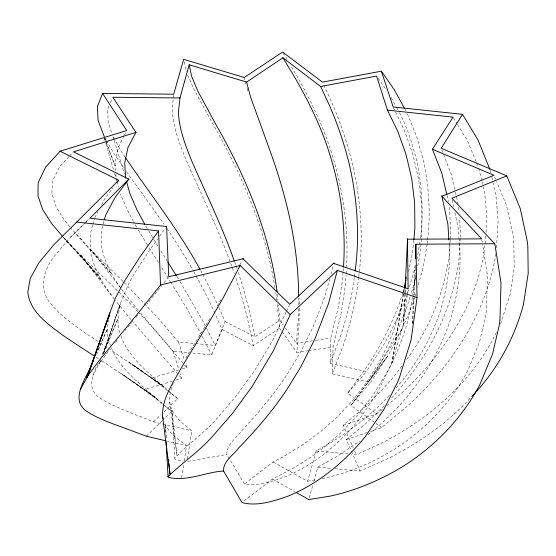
<?xml version="1.0" encoding="UTF-8"?>
<svg xmlns="http://www.w3.org/2000/svg" width="556" height="556" viewBox="0 0 556 556"><rect width="100%" height="100%" fill="white"/><g stroke="black" fill="none" stroke-linecap="round" stroke-linejoin="round"><path stroke-width="0.42" stroke-dasharray="2.78 2.08" d="M298.579 308.712L298.419 317.267L296.369 343.26L312.361 340.835M298.6 305.265L298.635 298.37M299.225 308.26L299.017 325.232L296.862 352.483L307.802 350.801M299.253 304.062L299.281 298.183M414.324 295L415.54 265.678M415.666 293.77C409.737 314.536 399.708 333.829 389.575 352.796L370.602 382.41L332.342 373.861L333.058 346.916L341.127 313.487L345.005 287.806L346.103 274.852M408.507 289.968C402.808 308.677 393.731 326.122 384.571 343.316L366.536 371.547L330.132 363.457L330.876 338.027L338.555 306.161L342.253 281.683L343.059 272.176M346.603 267.971C349.085 220.03 340.48 171.734 322.299 127.345L321.319 124.968C312.91 105.23 303.034 86.152 292.025 67.749L291.212 66.373M412.392 323.585L413.518 297.696M413.553 296.834L414.908 265.775M404.831 294.305L403.364 324.44L391.938 362.623L377.204 393.085L359.781 418.737C340.07 443.056 315.544 463.857 286.569 476.207C273.246 481.169 258.846 486.333 244.397 483.949L229.934 459.645M404.872 293.443L405.081 289.134M450.214 239.9L449.248 255.412C444.035 293.38 428.843 329.854 405.915 360.524M450.256 239.052L450.763 228.857L449.137 206.095M229.496 458.908L226.869 454.495C226.375 444.8 235.925 438.475 241.04 431.505C257.581 413.907 273.163 395.392 286.562 375.279L300.129 352.956L313.174 326.81L324.794 296.765L329.645 279.188M460.208 238.288L458.79 261.153C451.792 313.334 425.66 361.518 390.013 399.715M460.257 237.419L460.486 233.082L459.43 217.598M412.608 323.55L414.276 295.868M405.519 293.346L403.364 324.44L407.221 295.556M405.581 292.484L405.817 289.03M420.419 238.26C423.609 212.781 422.199 187.011 416.972 161.9L416.381 159.315C411.815 142.746 406.874 126.01 398.485 110.908M485.84 235.918C481.83 297.029 446.134 351.774 402.28 392.605L386.837 405.692M486.083 232.498L486.896 217.653L484.714 193.363L483.171 186.656M427.272 243.396L427.453 240.838M427.515 239.99C430.796 214.004 429.01 187.74 423.839 162.137L416.764 136.859L407.096 113.097M496.418 247.83L498.141 221.031L495.91 195.385L493.116 183.028M343.128 271.307L343.42 267.853M346.173 273.99L346.541 269.674M413.838 240.373L412.392 253.147L408.604 271.564M415.367 277.701L412.469 296.556M173.604 95.027L172.165 109.546C173.138 126.865 179.261 143.177 185.773 159.051L186.601 161.018C202.968 198.311 221.177 234.882 234.278 273.524M407.333 294.708L408.014 289.613M354.255 277.639C352.059 297.46 346.659 316.732 340.731 335.72L330.132 363.457M354.374 276.798L355.062 271.724M358.627 277.319C356.278 300.323 350.558 322.8 343.49 344.769L332.342 373.861M358.745 276.464C363.638 240.004 361.052 202.718 353.157 166.863L352.58 164.367C347.285 142.697 340.133 121.528 331.202 101.088L323.154 83.622M108.691 319.547C107.065 327.908 106.696 337.054 110.262 344.991M187.483 458.908L191.744 430.782C184.196 424.93 176.259 418.731 171.943 409.974C167.926 401.397 169.837 391.869 173.013 383.39M181.638 477.708L183.716 464.239M184.238 460.868L186.566 445.71C178.386 439.462 168.642 433.242 164.68 423.29M403.343 294.138L391.938 362.623L403.705 292.352M403.844 291.504L404.261 288.939M412.33 297.397C409.452 322.675 399.84 346.569 388.859 369.302L372.666 395.851L356.646 416.284L340.168 433.416L323.96 447.448L308.643 458.658L294.708 467.394L272.384 479.036L243.347 501.533M403.482 293.283L404.198 289.002M416.951 259.305L420.148 240.824M427.21 244.251L423.213 267.193L417.598 287.278M495.876 253.758C486.597 312.882 451.965 365.257 408.472 405.178L381.673 427.515L370.414 431.366M415.638 275.693L413.747 284.783L411.037 293.686M417.695 265.782C422.199 246.016 422.192 225.583 421.733 205.421L418.668 179.491L412.802 154.269L404.254 130.021L393.182 106.981M415.666 265.553L408.75 289.148M92.511 225.159L90.148 235.042L90.294 250.631C93.512 269.201 103.631 285.43 115.071 300.031M92.706 224.332L94.457 218.445M401.759 304.292L392.897 333.023L382.507 356.174L367.405 381.305L352.428 400.744L336.999 417.139L321.785 430.664L302.207 445.134L284.151 456.142L273.128 462.043L244.397 483.949M103.861 221.427L101.539 230.545L101.428 245.342C105.501 270.786 122.466 291.149 138.402 310.408M98.398 363.276C92.101 374.32 86.493 389.728 100.087 398.061C111.464 405.609 124.391 410.154 136.971 415.242L153.539 421.837L191.744 430.782M330.98 274.212L333.419 265.087M309.261 497.898L312.972 484.589M313.897 481.26L317.837 467.123L337.429 456.135L359.412 441.29M120.52 303.451L103.27 353.852C113.737 326.24 119.936 296.598 135.775 271.307L149.467 250.395L157.689 238.913M273.128 462.043L307.6 481.232L316.197 450.972L332.509 441.582C353.567 428.44 373.271 412.92 390.124 394.649M402.871 292.678C394.406 320.082 380.923 345.749 365.083 369.58L347.688 393.127L376.892 413.963L382.862 409.001M403.114 291.872L403.837 289.474M406.499 280.662L407.228 278.257M410.05 296.932C401.189 326.858 386.496 354.825 369.212 380.707L350.864 405.366L375.37 422.984M500.525 324.023L510.512 293.075L514.224 266.769L513.779 241.095L513.278 236.474L506.572 205.664L496.675 181.645M100.386 360.976L93.172 375.189M102.672 354.492L120.075 305.001C118.213 314.814 116.336 325.58 120.61 335.053M100.518 361.025L99.531 363.415L109.546 349.703M103.791 353.053L117.893 318.796L101.178 356.917M195.566 343.58L215.221 345.415L225.104 321.576L218.786 307.336M192.779 353.088L211.648 354.839L222.101 329.604L215.151 313.973M96.57 354.36L107.357 328.881L97.891 350.183M108.983 105.967L107.732 109.379L108.128 122.389L111.819 133.148M110.387 102.79L112.138 98.829M286.118 311.951L272.787 340.182L254.328 371.054L235.939 396.338L218.772 416.333C205.942 432.109 188.289 443.181 174.827 458.123L174.89 458.867L175.988 459.763L183.258 461.042M286.479 311.186L289.349 305.015M496.376 332.425C473.087 380.971 430.274 417.751 383.147 442.354L356.299 454.69L351.183 454.217M94.847 217.688L97.96 211.662M101.456 204.879L104.799 198.784L113 187.81M123.953 135.845L118.324 147.041L115.141 163.172L115.523 170.727M124.349 135.087L125.934 132.057M239.831 264.837L242.201 260.291M185.85 358.245L188.991 352.817M217.229 306.099L221.073 299.441M209.946 318.532L189.436 352.094M369.212 380.707L401.939 329.062M159.669 236.161L165.605 227.911M401.807 366.084C390.931 381.52 377.461 394.878 363.839 407.868L343.24 425.264L353.206 447.719M367.182 383.647L387.539 356.292L350.864 405.366L370.602 382.41M148.779 301.839L161.733 285.569M163.895 282.858L168.218 277.437M115.412 342.357L118.115 339.035M146.805 304.285L147.701 303.194M127.797 327.227L129.993 324.579M130.542 323.919L131.64 322.591M136.032 317.295L138.771 313.987M125.093 330.486L126.149 329.215M347.688 393.127L366.536 371.547M396.226 387.747C415.638 366.043 430.122 340.341 439.775 312.924L440.672 310.151C446.961 287.612 451.472 264.086 448.921 240.616M470.028 398.402C447.114 423.422 418.592 442.833 388.581 458.359L360.142 471.043L335.101 468.722M68.861 156.757L59.805 166.557L52.834 180.422L52.333 182.458L51.923 193.731L56.121 206.929L64.531 220.412L70.007 227.154M69.444 156.146L72.947 152.448M85.249 222.511L69.083 238.719L54.335 256.205C43.799 269.424 38.329 289.078 50.346 303.298C63.933 319.735 82.462 330.896 99.871 342.767M85.86 221.9L88.918 218.855M70.577 237.141L84.526 223.54M85.131 222.949L89.377 218.814M146.318 436.203L161.865 421.128M162.491 420.524L171.818 411.475L164.52 405.338M153.539 421.837L160.941 414.713M164.027 411.746L177.593 398.68L168.44 390.75M384.404 405.783L365.556 423.735L346.284 439.608L351.135 450.61M368.072 434.722C404.657 405.644 434.097 367.05 449.359 322.64L450.325 319.707C458.186 293.353 462.189 265.692 458.978 238.225M222.101 329.604L253.327 345.665L279.564 328.186L277.145 303.409M225.104 321.576L254.891 336.783L279.883 320.277L278.368 304.716M346.284 439.608L367.196 432.464M343.24 425.264L376.892 413.963M172.596 381.138L144.539 389.52L101.088 360.337M175.898 380.151L181.68 378.421L180.109 373.486M178.608 370.039L151.566 378.024L109.838 349.356M181.888 369.066L186.802 367.613L185.502 363.61M307.6 481.232L315.287 479.842M322.112 478.605C382.959 465.838 438.455 426.348 467.589 371.005L479.578 341.877L485.798 314.779L486.486 309.741L487.41 275.039L482.643 244.828M187.942 461.32L226.869 454.495M308.649 350.676L333.058 346.916M315.725 340.328L330.876 338.027M124.217 282.58L158.161 318.178L178.469 341.989L194.711 343.504M138.354 312.125L154.144 329.124L173.055 351.246L189.353 352.768M316.197 450.972L347.771 453.898M317.837 467.123L331.647 468.402M166.446 440.957L186.566 445.71M272.384 479.036L294.68 491.608M96.07 357.112L100.372 359.878M100.546 343.219L109.122 348.89M128.825 362.053L162.143 385.28L167.787 390.187M120.437 372.951L155.395 397.651L163.86 404.782M376.071 423.491L381.673 427.515M167.585 390.736L151.566 378.024L163.867 386.788L131.418 363.819L162.143 385.28C146.52 370.776 128.186 356.646 120.902 335.817M168.253 391.264L177.593 398.68M162.505 403.976L144.539 389.52L157.23 399.201L123.182 374.779L155.395 397.651C138.513 382.472 118.678 367.857 110.581 345.783M163.165 404.511L171.818 411.475M123.015 281.392L90.607 249.422L70.556 227.828M137.777 311.506C114.202 286.465 88.446 263.6 64.677 238.746L63.043 236.96M63.196 237.113L99.232 276.318L64.677 238.746L101.519 280.398L80.015 254.398L111.381 295.271M76.283 234.493L111.561 273.719L90.607 249.422L120.694 287.938M131.16 319.707L115.599 300.713M131.723 320.367L181.68 378.421M140.599 313.035L184.126 364.375M184.661 365.021L186.802 367.613M126.539 171.721L164.138 224.207M279.883 320.277L283.379 325.149M285.381 327.936L296.369 343.26M279.564 328.186L281.544 330.966M282.038 331.654L296.862 352.483M378.059 78.181L386.517 90.135M123.536 167.502L112.402 151.037L106.759 141.113M125.065 157.042L120.284 149.724L115.009 140.042M167.043 228.488L182.02 251.604L193.509 271.085M158.446 262.522L147.722 245.488M167.516 261.501L160.42 250.158M161.747 267.728L170.386 281.489M170.845 282.212L187.296 309.296L201.71 335.337M157.779 245.933L147.674 229.239M176.877 276.561L178.657 279.425M453.474 117.851L457.081 123.703M457.532 124.433L467.617 141.099L476.277 161.949M138.284 230.059L147.27 244.758M179.998 281.579L202.453 320.367L215.221 345.415M147.236 228.509L145.158 224.978M283.032 52.771L287.334 59.93M136.651 227.244L133.815 222.164M193.933 271.815L208.25 298.78L214.804 313.195M105.098 138.131L106.342 140.369M391.153 97.536L396.039 106.453M396.449 107.197L398.075 110.164M405.046 109.31L405.866 110.825M114.605 139.299L112.986 136.317L113.973 139.591M133.419 221.42L128.589 212.51L120.395 193.905M200.702 270.626L202.301 273.698M202.704 274.469L211.912 292.157L217.382 304.174M202.092 336.088L211.648 354.839M354.582 450.819L356.299 454.69M351.482 451.396L360.142 471.043M187.685 75.032L194.364 90.155L212.482 123.182C241.686 174.264 265.858 229.204 274.893 287.716M494.659 176.877L496.341 180.853M476.603 162.755L478.271 166.765M441.818 149.877L451.152 174L455.246 191.34M104.702 138.507L105.306 140.098M105.612 140.897L115.057 165.598L104.66 138.361M234.646 261.883L235.814 265.122M236.085 265.928L236.919 268.353M178.469 341.989L184.46 360.413M235.883 278.188L240.783 293.637L246.913 315.898L253.327 345.665M173.055 351.246L178.803 369.365M238.302 272.398L242.965 287.139L248.789 308.371L254.891 336.783M478.772 168.35L481.823 180.79M490.079 170.087L490.885 173.138M114.223 140.411L124.37 173.993M104.41 138.486L104.896 140.147M105.869 143.476L113.639 170.122M114.612 173.451L116.767 180.902M116.989 181.715L118.581 187.407M244.216 77.479L245.099 80.794M245.321 81.621L245.974 84.109M247.072 88.251L248.178 92.386M482.017 181.624L482.976 185.815M447.024 195.337L448.365 201.196M491.817 177.26L492.929 182.201M455.433 192.174L458.061 203.864M184.168 61.772L186.267 71.488M452.257 199.945L453.682 206.693M454.926 212.6L458.311 228.634L458.936 237.363M275.797 292.755L276.812 299.99M481.795 239.712L482.504 243.973M458.603 207.277L459.082 212.434M169.726 402.127L176.961 455.169L171.943 409.974L174.827 458.123M277.354 294.346L277.944 300.393M166.452 437.829L165.188 424.874L165.368 428.322M115.843 174.146L116.308 179.282M165.417 429.19L165.598 432.644M101.025 360.371L100.469 361.998L101.032 360.371"/><path stroke-width="0.83" d="M298.641 296.647C298.482 247.038 287.098 198.082 270.32 151.593L250.617 97.161L246.579 82.079L189.186 64.795L179.963 97.974L112.84 97.244L135.942 132.37L73.531 151.837L128.784 179.164L89.982 218.223L166.591 226.535L168.753 276.763L242.993 258.783L243.25 258.297M407.465 244.327L407.541 238.635M415.638 258.804L415.846 244.202L494.819 243.764L501.019 282.997L499.955 319.999L499.212 325.357L492.491 354.207L479.592 385.148C460.987 419.717 433.499 447.788 400.063 468.201C378.393 480.891 355.034 490.705 330.452 496.056L308.795 499.566L296.167 492.442M223.554 471.022C222.984 461.327 233.186 455.371 238.232 448.47C255.927 430.358 272.384 411.03 286.569 390.027L301.074 366.418L315.043 338.632L328.422 303.778L337.388 270.376L417.049 297.613L411.106 339.82L399.521 377.371L397.366 382.618L383.661 409.855L364.931 437.072C343.858 462.634 317.615 484.45 286.576 496.696C272.475 501.415 256.941 506.558 241.999 502.582L223.554 471.022C205.275 472.051 186.399 482.094 168.093 477.243L166.105 442.138M405.122 288.272L407.534 239.184L481.649 238.865L441.916 196.268L493.985 175.286L432.429 149.223L453.029 117.121L387.449 110.13L376.572 76.068L320.638 86.486L282.948 57.817L246.579 82.079M343.49 266.991C346.666 219.954 338.437 172.381 320.555 128.804L319.624 126.546C311.624 107.836 302.235 89.759 291.74 72.329L282.802 57.574M413.907 239.546L414.88 227.939L414.637 202.905L411.669 178.323L406.033 154.443L397.846 131.515L387.449 110.13M179.998 97.738L178.393 112.159C179.157 128.519 184.863 143.955 190.937 158.974L191.716 160.837C206.123 194.155 222.296 226.772 234.347 261.07M355.173 270.883C359.843 236.119 357.362 200.563 349.78 166.39L349.224 164.013C344.171 143.483 337.36 123.425 328.832 104.076L320.638 86.486M109.059 316.996L109.866 312.826L115.46 297.988L123.863 282.003L140.105 256.747L158.571 230.907L76.728 222.073L54.293 244.244L38.906 262.773L30.26 278.403L27.814 291.886C29.829 311.937 47.712 323.946 62.453 334.983C73.038 342.267 83.81 349.265 94.631 356.188M404.4 288.091L405.651 280.412M405.929 278.709L406.207 276.999M92.977 361.226C88.008 376.892 66.915 400.111 88.765 412.677C101.241 420.093 115.113 424.548 128.631 429.614L146.318 436.203L165.605 440.762M104.278 219.766L105.855 214.825L114.87 197.755L129.02 178.851M242.993 258.783L289.711 304.243L334.01 262.884M404.323 287.869L405.532 283.866M109.866 312.826L87.765 375.967L80.356 389.624M404.629 108.552L394.107 89.405L381.388 71.189L322.452 82.114L282.601 52.049L244.216 77.479L183.647 59.339L173.694 94.2L102.582 93.436L97.376 106.592L98.071 120.409L104.271 136.644M88.821 372.666L86.799 377.441L109.421 314.453L87.765 375.967L98.28 361.664L137.617 313.779L160.51 285.019L240.164 265.497L290.246 314.578L273.364 350.773L251.965 386.747L232.283 413.622L213.97 434.702C200.466 450.659 182.75 462.265 167.94 476.673M89.495 371.074L90.503 368.684M240.164 265.497L223.31 297.592L207.388 325.142L181.325 367.801C173.083 383.021 161.511 398.735 162.651 416.951L169.99 474.122L168.982 463.753M136.081 132.119L127.943 147.639L124.711 162.852L125.607 178.087M381.388 71.189L393.182 106.981L462.536 114.341L441.2 148.271L506.808 175.877L520.291 208.667L527.297 241.36L527.818 246.259L528.2 273.476L523.418 304.549C514.307 338.979 496.515 370.831 471.801 396.491M117.094 182.319L118.636 180.262L60.104 151.211L45.62 167.12L38.593 181.826L38.114 183.98L37.996 195.886L42.791 209.793L51.986 223.971L62.501 236.369M76.728 222.073L118.636 180.262M290.246 314.578L337.388 270.376M506.808 175.877L451.896 198.256L494.819 243.764M60.104 151.211L126.726 130.542L102.582 93.436M333.864 263.433L408.125 288.766L407.472 240.053M125.538 157.751C150.544 194.725 178.525 229.795 199.861 269.153M167.968 262.224L176.433 275.839M462.536 114.341L478.077 140.154L489.864 169.392M144.775 224.311L136.873 209.626L129.895 193.606L126.476 181.353M432.429 149.223L441.749 173.055L446.836 194.496M162.651 416.951L163.158 418.536M441.812 195.768L447.914 224.325L448.88 239.754M189.186 64.795L191.493 75.977L197.894 91.267L216.096 124.864C245.043 175.411 268.326 230.059 276.582 288.084L277.103 291.754M168.558 459.43L168.725 461.16M158.571 230.907L160.51 285.019M415.846 244.202L417.049 297.613"/></g></svg>
